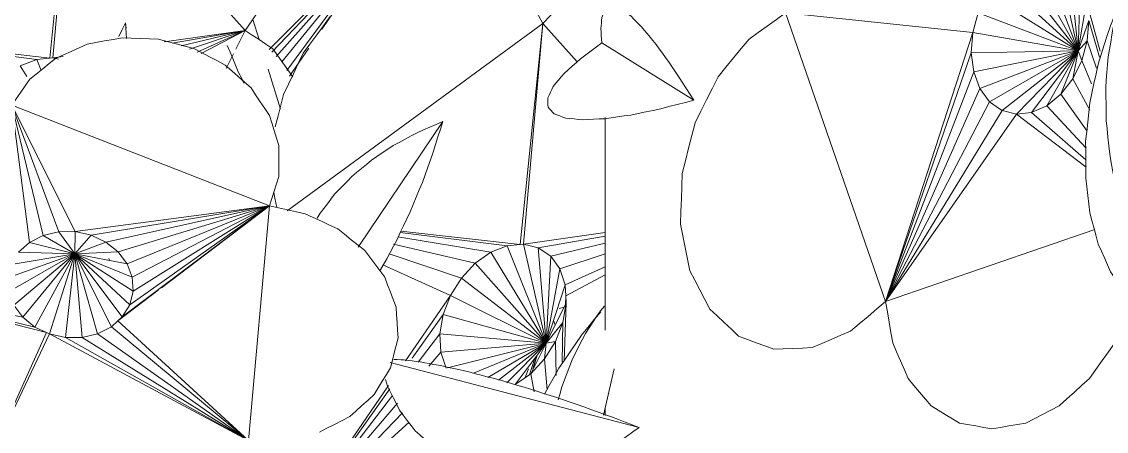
# Model space of a CAD drawing. Header units: metres. Extents: x -18.34 to -13.25, y -25.49 to -16.26.
# Drawn here: x -14.7678 to -14.6232, y -21.0536 to -20.999 of the extents above; entities that cross this region are included whole.
import ezdxf

# ---------------------------------------------------------------- set-up
doc = ezdxf.new("R2010")
doc.units = ezdxf.units.M
for name, color, linetype, lineweight in [('Importações nas famílias', 7, 'Continuous', 5), ('Quadro estrutural', 7, 'Continuous', 5), ('Vegetação', 7, 'Continuous', 5)]:
    doc.layers.add(name, color=color, linetype=linetype, lineweight=lineweight)

# ---------------------------------------------------------------- blocks, each defined once
blk = doc.blocks.new('Tram - Tram-V1-Pavimento 02 - Executivo')
at = {"layer": 'Quadro estrutural'}
for p, q in [((3.47888, -0.05), (3.45054, -0.05)), ((3.49023, -0.05), (3.48935, -0.05))]:
    blk.add_line(p, q, dxfattribs=at)
blk = doc.blocks.new('Planta_pergolado_12200 - plantas pergolado_skp_Component_17-V3790-Pavimento 02 - Executivo')
at = {"layer": 'Importações nas famílias', "color": 9}
for p, q in [((-0.08692, 0.03625), (-0.08166, 0.05694)), ((-0.08671, 0.03605), (-0.08166, 0.05694)), ((-0.08613, 0.03526), (-0.08166, 0.05694)), ((-0.08516, 0.03367), (-0.08166, 0.05694)), ((-0.08166, 0.05694), (-0.08509, 0.05452)), ((-0.08352, 0.0333), (-0.08166, 0.05694)), ((-0.08167, 0.03342), (-0.08166, 0.05694)), ((-0.08166, 0.05694), (-0.07028, 0.04503)), ((-0.08466, 0.03286), (-0.08352, 0.0333)), ((-0.08352, 0.0333), (-0.08167, 0.03342)), ((-0.07917, 0.02568), (-0.08352, 0.0333)), ((-0.07351, 0.03322), (-0.08167, 0.03342)), ((-0.07987, 0.03297), (-0.08167, 0.03342)), ((-0.07903, 0.02602), (-0.08167, 0.03342)), ((-0.07826, 0.03198), (-0.07987, 0.03297)), ((-0.07987, 0.03297), (-0.07392, 0.03294)), ((-0.0788, 0.02644), (-0.07987, 0.03297)), ((-0.0784, 0.02715), (-0.07826, 0.03198)), ((-0.07826, 0.03198), (-0.07469, 0.03214)), ((-0.07694, 0.03052), (-0.07826, 0.03198)), ((-0.07932, 0.02547), (-0.08376, 0.03076)), ((-0.07729, 0.02914), (-0.07694, 0.03052)), ((-0.0761, 0.03063), (-0.07694, 0.03052)), ((-0.07939, 0.02522), (-0.08294, 0.02815)), ((-0.07945, 0.025), (-0.08219, 0.0265)), ((-0.07951, 0.0248), (-0.08215, 0.02563)), ((-0.07957, 0.02459), (-0.08093, 0.02474)), ((-0.07964, 0.02437), (-0.08219, 0.02415)), ((-0.07971, 0.02412), (-0.08219, 0.02341)), ((-0.0798, 0.0238), (-0.08219, 0.0226)), ((-0.08219, 0.02166), (-0.07993, 0.02337)), ((-0.08013, 0.02268), (-0.08262, 0.01998)), ((-0.08344, 0.0167), (-0.08055, 0.02122)), ((-0.08158, 0.01682), (-0.08076, 0.01884)), ((-0.08158, 0.01682), (-0.08344, 0.0167)), ((-0.08027, 0.01163), (-0.08344, 0.0167)), ((-0.08087, 0.01709), (-0.08158, 0.01682)), ((-0.0808, 0.01531), (-0.08158, 0.01682)), ((-0.07665, 0.00455), (-0.08441, 0.01481)), ((-0.07665, 0.00458), (-0.08439, 0.01487)), ((-0.07862, 0.00778), (-0.08412, 0.01557)), ((-0.10401, 0.00536), (-0.10334, 0.00131)), ((-0.10334, 0.00131), (-0.10149, 0.00478)), ((-0.10334, 0.00131), (-0.1014, 0.00476)), ((-0.10122, 0.00474), (-0.10334, 0.00131)), ((-0.10095, 0.00469), (-0.10334, 0.00131)), ((-0.10058, 0.00464), (-0.10334, 0.00131)), ((-0.10033, 0.0046), (-0.10334, 0.00131)), ((-0.07582, -0.00117), (-0.10334, 0.00131))]:
    blk.add_line(p, q, dxfattribs=at)
at = {"layer": 'Importações nas famílias', "color": 9, "flags": 128}
for points in [[(-0.07465, 0.0645), (-0.07352, 0.06494), (-0.07239, 0.06538), (-0.07126, 0.06582), (-0.07013, 0.06626)], [(-0.07013, 0.06626), (-0.06896, 0.0663), (-0.06779, 0.06634), (-0.06661, 0.06638), (-0.06544, 0.06642)], [(-0.06544, 0.06642), (-0.06433, 0.06606), (-0.06321, 0.0657), (-0.06209, 0.06534), (-0.06098, 0.06497)], [(-0.07861, 0.06131), (-0.07762, 0.06211), (-0.07663, 0.06291), (-0.07564, 0.06371), (-0.07465, 0.0645)], [(-0.06098, 0.06497), (-0.06001, 0.06424), (-0.05905, 0.06351)], [(-0.08571, 0.06213), (-0.08491, 0.06142), (-0.0841, 0.06071)], [(-0.08166, 0.05694), (-0.0809, 0.05803), (-0.08014, 0.05913), (-0.07937, 0.06022), (-0.07861, 0.06131)], [(-0.0841, 0.06071), (-0.08349, 0.05976), (-0.08288, 0.05882), (-0.08227, 0.05788), (-0.08166, 0.05694)], [(-0.10334, 0.00131), (-0.10437, 0.00118), (-0.1054, 0.00105), (-0.10602, 0.00097)], [(-0.10332, -0.00321), (-0.10332, -0.00232), (-0.10333, -0.00111), (-0.10334, 0.0001), (-0.10334, 0.00131)]]:
    blk.add_lwpolyline(points, dxfattribs=at)
blk = doc.blocks.new('Planta_pergolado_12200 - plantas pergolado_skp_Component_16-V3791-Pavimento 02 - Executivo')
blk.add_blockref('Planta_pergolado_12200 - plantas pergolado_skp_Component_17-V3790-Pavimento 02 - Executivo', (0, 0))
blk = doc.blocks.new('Planta_pergolado_12200 - plantas pergolado_skp_Component_12-V513-Pavimento 02 - Executivo')
at = {"layer": 'Importações nas famílias', "color": 9}
for p, q in [((-0.13427, 0.04369), (-0.1256, 0.01049)), ((-0.12787, 0.00987), (-0.12875, 0.01013))]:
    blk.add_line(p, q, dxfattribs=at)
at = {"layer": 'Importações nas famílias', "color": 9, "flags": 128}
for points in [[(-0.13664, 0.04031), (-0.13605, 0.04116), (-0.13546, 0.042), (-0.13486, 0.04284), (-0.13427, 0.04369)], [(-0.13427, 0.04369), (-0.13392, 0.04276), (-0.13357, 0.04183), (-0.13321, 0.04091), (-0.13286, 0.03998)], [(-0.13848, 0.03675), (-0.13802, 0.03764), (-0.13756, 0.03853), (-0.1371, 0.03942), (-0.13664, 0.04031)], [(-0.13286, 0.03998), (-0.13253, 0.03906), (-0.1322, 0.03814), (-0.13186, 0.03722), (-0.13153, 0.0363)], [(-0.13975, 0.0331), (-0.13943, 0.03401), (-0.13912, 0.03493), (-0.1388, 0.03584), (-0.13848, 0.03675)], [(-0.13153, 0.0363), (-0.13122, 0.03539), (-0.13091, 0.03449), (-0.1306, 0.03358), (-0.13029, 0.03268)], [(-0.14042, 0.02943), (-0.14025, 0.03035), (-0.14008, 0.03126), (-0.13992, 0.03218), (-0.13975, 0.0331)], [(-0.13029, 0.03268), (-0.13001, 0.0318), (-0.12973, 0.03092), (-0.12945, 0.03004), (-0.12917, 0.02917)], [(-0.14047, 0.02583), (-0.14046, 0.02673), (-0.14044, 0.02763), (-0.14043, 0.02853), (-0.14042, 0.02943)], [(-0.12917, 0.02917), (-0.12891, 0.02832), (-0.12866, 0.02748), (-0.12841, 0.02664), (-0.12816, 0.0258)], [(-0.1399, 0.02239), (-0.14005, 0.02325), (-0.14019, 0.02411), (-0.14033, 0.02497), (-0.14047, 0.02583)], [(-0.12816, 0.0258), (-0.12794, 0.025), (-0.12772, 0.0242), (-0.1275, 0.0234), (-0.12728, 0.02261)], [(-0.13873, 0.01919), (-0.13903, 0.01999), (-0.13932, 0.02079), (-0.13961, 0.02159), (-0.1399, 0.02239)], [(-0.12728, 0.02261), (-0.1271, 0.02186), (-0.12692, 0.02112), (-0.12673, 0.02038), (-0.12655, 0.01964)], [(-0.13699, 0.0163), (-0.13742, 0.01702), (-0.13786, 0.01774), (-0.1383, 0.01846), (-0.13873, 0.01919)], [(-0.12655, 0.01964), (-0.1264, 0.01895), (-0.12626, 0.01827), (-0.12611, 0.01759), (-0.12596, 0.01691)], [(-0.1347, 0.01379), (-0.13527, 0.01441), (-0.13584, 0.01504), (-0.13642, 0.01567), (-0.13699, 0.0163)], [(-0.12596, 0.01691), (-0.12586, 0.0163), (-0.12575, 0.01569), (-0.12564, 0.01508), (-0.12554, 0.01447)], [(-0.12554, 0.01447), (-0.12547, 0.01394), (-0.1254, 0.0134), (-0.12534, 0.01287), (-0.12527, 0.01233)], [(-0.13194, 0.01172), (-0.13263, 0.01223), (-0.13332, 0.01275), (-0.13401, 0.01327), (-0.1347, 0.01379)], [(-0.12875, 0.01013), (-0.12955, 0.01053), (-0.13035, 0.01092), (-0.13114, 0.01132), (-0.13194, 0.01172)], [(-0.12527, 0.01233), (-0.12524, 0.01188), (-0.12522, 0.01143), (-0.12519, 0.01098)]]:
    blk.add_lwpolyline(points, dxfattribs=at)
blk = doc.blocks.new('Planta_pergolado_12200 - plantas pergolado_skp_Component_12-V3810-Pavimento 02 - Executivo')
at = {"layer": 'Importações nas famílias', "color": 9}
for p, q in [((-0.03811, 0.01865), (-0.03841, 0.01853)), ((-0.00671, 0.01643), (-0.0074, 0.01633))]:
    blk.add_line(p, q, dxfattribs=at)
at = {"layer": 'Importações nas famílias', "color": 9, "flags": 128}
for points in [[(-0.00879, 0.01629), (-0.0081, 0.01634), (-0.0074, 0.01638), (-0.00671, 0.01643)], [(-0.00671, 0.01643), (-0.00761, 0.01686), (-0.0085, 0.01729)]]:
    blk.add_lwpolyline(points, dxfattribs=at)
blk = doc.blocks.new('Planta_pergolado_12200 - plantas pergolado_skp_Component_12-V514-Pavimento 02 - Executivo')
at = {"layer": 'Importações nas famílias', "color": 9}
for p, q in [((-0.09352, 0.01748), (-0.11023, 0.00623)), ((-0.11339, 0.00908), (-0.11264, 0.00955)), ((-0.10572, 0.00113), (-0.10639, 0.00074))]:
    blk.add_line(p, q, dxfattribs=at)
at = {"layer": 'Importações nas famílias', "color": 9, "flags": 128}
for points in [[(-0.09759, 0.01622), (-0.09657, 0.01654), (-0.09555, 0.01685), (-0.09454, 0.01717), (-0.09352, 0.01748)], [(-0.09352, 0.01748), (-0.09389, 0.01663), (-0.09425, 0.01577), (-0.09462, 0.01492), (-0.09499, 0.01407)], [(-0.10162, 0.01477), (-0.10061, 0.01513), (-0.0996, 0.01549), (-0.0986, 0.01586), (-0.09759, 0.01622)], [(-0.10554, 0.01314), (-0.10456, 0.01355), (-0.10358, 0.01395), (-0.1026, 0.01436), (-0.10162, 0.01477)], [(-0.10924, 0.01139), (-0.10831, 0.01183), (-0.10739, 0.01227), (-0.10646, 0.0127), (-0.10554, 0.01314)], [(-0.09499, 0.01407), (-0.09542, 0.01327), (-0.09585, 0.01247), (-0.09628, 0.01168), (-0.09671, 0.01088)], [(-0.11264, 0.00955), (-0.11179, 0.01001), (-0.11094, 0.01047), (-0.11009, 0.01093), (-0.10924, 0.01139)], [(-0.09671, 0.01088), (-0.0972, 0.01015), (-0.09769, 0.00942), (-0.09818, 0.00869), (-0.09867, 0.00797)], [(-0.09867, 0.00797), (-0.09922, 0.00731), (-0.09976, 0.00666), (-0.1003, 0.006), (-0.10084, 0.00535)], [(-0.10084, 0.00535), (-0.10143, 0.00478), (-0.10202, 0.00421), (-0.10261, 0.00364), (-0.1032, 0.00306)], [(-0.1032, 0.00306), (-0.10383, 0.00258), (-0.10446, 0.0021), (-0.10509, 0.00162), (-0.10572, 0.00113)]]:
    blk.add_lwpolyline(points, dxfattribs=at)
blk = doc.blocks.new('Planta_pergolado_12200 - plantas pergolado_skp_Component_17-V3811-Pavimento 02 - Executivo')
at = {"layer": 'Importações nas famílias', "color": 9}
for p, q in [((-0.04797, 0.02694), (-0.04069, 0.05566)), ((-0.04724, 0.0285), (-0.04069, 0.05566)), ((-0.04594, 0.03013), (-0.04069, 0.05566)), ((-0.04816, 0.02655), (-0.0683, 0.03615)), ((-0.0683, 0.03615), (-0.04797, 0.02694)), ((-0.03749, 0.02318), (-0.04255, 0.03201)), ((-0.03749, 0.02318), (-0.04069, 0.03213)), ((-0.04594, 0.03013), (-0.04434, 0.03133)), ((-0.03749, 0.02318), (-0.04434, 0.03133)), ((-0.03749, 0.02318), (-0.0389, 0.03168)), ((-0.03749, 0.02318), (-0.03728, 0.03069)), ((-0.03596, 0.02923), (-0.03728, 0.03069)), ((-0.01769, 0.03159), (-0.03596, 0.02923)), ((-0.01769, 0.03159), (-0.03503, 0.0274)), ((-0.03453, 0.02532), (-0.01769, 0.03159)), ((-0.03452, 0.02314), (-0.01769, 0.03159)), ((-0.03109, -0.00279), (-0.01769, 0.03159)), ((-0.04724, 0.0285), (-0.04594, 0.03013)), ((-0.03749, 0.02318), (-0.04594, 0.03013)), ((-0.03749, 0.02318), (-0.03596, 0.02923)), ((-0.03503, 0.0274), (-0.03596, 0.02923)), ((-0.04797, 0.02694), (-0.04724, 0.0285)), ((-0.03749, 0.02318), (-0.04724, 0.0285)), ((-0.06236, 0.00003), (-0.04816, 0.02655)), ((-0.04863, 0.02441), (-0.04816, 0.02655)), ((-0.04816, 0.02655), (-0.04797, 0.02694)), ((-0.03749, 0.02318), (-0.04816, 0.02655)), ((-0.03749, 0.02318), (-0.03503, 0.0274)), ((-0.03463, 0.02574), (-0.03503, 0.0274)), ((-0.03453, 0.02532), (-0.03749, 0.02318)), ((-0.03463, 0.02574), (-0.03453, 0.02532)), ((-0.03453, 0.02532), (-0.03452, 0.02314)), ((-0.06236, 0.00003), (-0.04863, 0.02441)), ((-0.03749, 0.02318), (-0.04863, 0.02441)), ((-0.04862, 0.02222), (-0.04863, 0.02441)), ((-0.03749, 0.02318), (-0.04862, 0.02222)), ((-0.03749, 0.02318), (-0.04813, 0.02014)), ((-0.03749, 0.02318), (-0.04719, 0.01831)), ((-0.04587, 0.01685), (-0.03749, 0.02318)), ((-0.03749, 0.02318), (-0.04426, 0.01586)), ((-0.04246, 0.01541), (-0.03749, 0.02318)), ((-0.0406, 0.01553), (-0.03749, 0.02318)), ((-0.03749, 0.02318), (-0.03882, 0.01622)), ((-0.03749, 0.02318), (-0.03591, 0.01904)), ((-0.03721, 0.01741), (-0.03749, 0.02318)), ((-0.03749, 0.02318), (-0.03499, 0.02099)), ((-0.03749, 0.02318), (-0.03452, 0.02314)), ((-0.04862, 0.02222), (-0.06236, 0.00003)), ((-0.04813, 0.02014), (-0.04862, 0.02222)), ((-0.03452, 0.02314), (-0.03499, 0.02099)), ((-0.03452, 0.02314), (-0.03109, -0.00279)), ((-0.03499, 0.02099), (-0.03591, 0.01904)), ((-0.03109, -0.00279), (-0.03499, 0.02099)), ((-0.04813, 0.02014), (-0.06236, 0.00003)), ((-0.04719, 0.01831), (-0.04813, 0.02014)), ((-0.03591, 0.01904), (-0.03721, 0.01741)), ((-0.03109, -0.00279), (-0.03591, 0.01904)), ((-0.04719, 0.01831), (-0.06236, 0.00003)), ((-0.0464, 0.01744), (-0.06236, 0.00003)), ((-0.0464, 0.01744), (-0.04719, 0.01831)), ((-0.04587, 0.01685), (-0.0464, 0.01744)), ((-0.04233, 0.01207), (-0.0464, 0.01744)), ((-0.03721, 0.01741), (-0.03817, 0.0167)), ((-0.03109, -0.00279), (-0.03721, 0.01741)), ((-0.04426, 0.01586), (-0.04587, 0.01685)), ((-0.03109, -0.00279), (-0.04587, 0.01685)), ((-0.03882, 0.01622), (-0.0406, 0.01553)), ((-0.03817, 0.0167), (-0.03882, 0.01622)), ((-0.03109, -0.00279), (-0.03882, 0.01622)), ((-0.04246, 0.01541), (-0.04426, 0.01586)), ((-0.03109, -0.00279), (-0.04426, 0.01586)), ((-0.0406, 0.01553), (-0.04246, 0.01541)), ((-0.03109, -0.00279), (-0.04246, 0.01541)), ((-0.03109, -0.00279), (-0.0406, 0.01553)), ((-0.03109, -0.00279), (-0.042, 0.01163)), ((-0.03109, -0.00279), (-0.06236, 0.00003))]:
    blk.add_line(p, q, dxfattribs=at)
at = {"layer": 'Importações nas famílias', "color": 9, "flags": 128}
for points in [[(-0.01769, 0.03159), (-0.01682, 0.03098), (-0.01596, 0.03038), (-0.01509, 0.02978), (-0.01422, 0.02917)], [(-0.01422, 0.02917), (-0.01353, 0.02832), (-0.01284, 0.02746), (-0.01214, 0.02661), (-0.01145, 0.02575)], [(-0.01145, 0.02575), (-0.01098, 0.0247), (-0.01051, 0.02365), (-0.01003, 0.0226), (-0.00956, 0.02155)], [(-0.00956, 0.02155), (-0.00934, 0.02038), (-0.00912, 0.01921), (-0.0089, 0.01804), (-0.00868, 0.01687)], [(-0.00868, 0.01687), (-0.00873, 0.01566), (-0.00878, 0.01445), (-0.00882, 0.01323), (-0.00887, 0.01202)], [(-0.00887, 0.01202), (-0.00918, 0.01085), (-0.0095, 0.00967), (-0.00981, 0.0085), (-0.01012, 0.00733)], [(-0.01012, 0.00733), (-0.01067, 0.00628), (-0.01123, 0.00522), (-0.01178, 0.00417), (-0.01234, 0.00312)], [(-0.01234, 0.00312), (-0.0131, 0.00226), (-0.01386, 0.0014), (-0.01462, 0.00054), (-0.01538, -0.00032)], [(-0.01538, -0.00032), (-0.01629, -0.00093), (-0.01721, -0.00154), (-0.01812, -0.00215), (-0.01903, -0.00276)], [(-0.03109, -0.00279), (-0.03135, -0.00398), (-0.03161, -0.00517), (-0.03187, -0.00636), (-0.03213, -0.00754)], [(-0.02716, -0.00404), (-0.02814, -0.00373), (-0.02912, -0.00342), (-0.0301, -0.0031), (-0.03109, -0.00279)], [(-0.01903, -0.00276), (-0.02004, -0.00307), (-0.02104, -0.00339), (-0.02205, -0.00371), (-0.02305, -0.00402)], [(-0.02305, -0.00402), (-0.02408, -0.00403), (-0.02511, -0.00403), (-0.02614, -0.00403), (-0.02716, -0.00404)], [(-0.03213, -0.00754), (-0.03263, -0.00862), (-0.03314, -0.00971), (-0.03365, -0.01079), (-0.03416, -0.01187)], [(-0.05917, -0.01349), (-0.05969, -0.01248), (-0.06021, -0.01146), (-0.06073, -0.01044), (-0.06125, -0.00943)], [(-0.03416, -0.01187), (-0.03488, -0.01277), (-0.03561, -0.01368), (-0.03633, -0.01458), (-0.03705, -0.01549)], [(-0.05624, -0.01673), (-0.05697, -0.01592), (-0.05771, -0.01511), (-0.05844, -0.0143), (-0.05917, -0.01349)], [(-0.03705, -0.01549), (-0.03794, -0.01615), (-0.03883, -0.01681), (-0.03972, -0.01748), (-0.0406, -0.01814)], [(-0.05267, -0.01892), (-0.05356, -0.01837), (-0.05445, -0.01782), (-0.05535, -0.01728), (-0.05624, -0.01673)], [(-0.0406, -0.01814), (-0.0416, -0.01852), (-0.04259, -0.01889), (-0.04358, -0.01927), (-0.04457, -0.01965)], [(-0.04869, -0.01992), (-0.04968, -0.01967), (-0.05068, -0.01942), (-0.05167, -0.01917), (-0.05267, -0.01892)], [(-0.04457, -0.01965), (-0.0456, -0.01972), (-0.04663, -0.01978), (-0.04766, -0.01985), (-0.04869, -0.01992)]]:
    blk.add_lwpolyline(points, dxfattribs=at)
blk = doc.blocks.new('Planta_pergolado_12200 - plantas pergolado_skp_Component_16-V3812-Pavimento 02 - Executivo')
for name in ['Planta_pergolado_12200 - plantas pergolado_skp_Component_17-V3811-Pavimento 02 - Executivo', 'Planta_pergolado_12200 - plantas pergolado_skp_Component_12-V3810-Pavimento 02 - Executivo']:
    blk.add_blockref(name, (0, 0))
at = {"extrusion": (0, 0, -1), "zscale": -1, "rotation": 180}
for name in ['Planta_pergolado_12200 - plantas pergolado_skp_Component_12-V514-Pavimento 02 - Executivo', 'Planta_pergolado_12200 - plantas pergolado_skp_Component_12-V513-Pavimento 02 - Executivo']:
    blk.add_blockref(name, (-0.07365, -0.00839), dxfattribs=at)
blk = doc.blocks.new('Planta_pergolado_12200 - plantas pergolado_skp_-V3839-Pavimento 02 - Executivo')
for name in ['Planta_pergolado_12200 - plantas pergolado_skp_Component_16-V3791-Pavimento 02 - Executivo', 'Planta_pergolado_12200 - plantas pergolado_skp_Component_16-V3812-Pavimento 02 - Executivo']:
    blk.add_blockref(name, (0, 0))
blk = doc.blocks.new('Planta_pergolado_12200 - plantas pergolado_skp_Component_12-V818-Pavimento 02 - Executivo')
at = {"layer": 'Importações nas famílias', "color": 9}
for p, q in [((-0.01821, 0.00425), (-0.01287, 0.0026)), ((-0.00894, 0.00139), (-0.00624, 0.00055))]:
    blk.add_line(p, q, dxfattribs=at)
at = {"layer": 'Importações nas famílias', "color": 9, "flags": 128}
for points in [[(-0.01472, -0.00065), (-0.01413, -0.00093), (-0.01321, -0.00138)], [(-0.01321, -0.00138), (-0.01234, -0.00175), (-0.01146, -0.00212), (-0.01059, -0.00248), (-0.00971, -0.00285)]]:
    blk.add_lwpolyline(points, dxfattribs=at)
blk = doc.blocks.new('Planta_pergolado_12200 - plantas pergolado_skp_Component_17-V819-Pavimento 02 - Executivo')
at = {"layer": 'Importações nas famílias', "color": 9}
for p, q in [((0.00139, 0.03455), (0.00225, 0.03429)), ((-0.01306, 0.00508), (0.00128, 0.01561)), ((-0.01191, 0.00444), (0.00144, 0.0153)), ((-0.01117, 0.00368), (0.00162, 0.01505)), ((0.00176, 0.01486), (-0.01062, 0.0031)), ((0.00184, 0.01474), (-0.01027, 0.00275)), ((-0.00753, 0.00977), (0.0012, 0.0158)), ((0.0051, 0.00578), (0.00565, 0.01011)), ((-0.01379, 0.00545), (-0.01009, 0.00801))]:
    blk.add_line(p, q, dxfattribs=at)
at = {"layer": 'Importações nas famílias', "color": 9, "flags": 128}
for points in [[(-0.00059, 0.03445), (0.00031, 0.03449), (0.00139, 0.03455)], [(0.01178, 0.02138), (0.01289, 0.02149), (0.01399, 0.02161), (0.0151, 0.02172), (0.01621, 0.02184)], [(0.01621, 0.02184), (0.01712, 0.02164), (0.01804, 0.02145), (0.01895, 0.02126), (0.01987, 0.02107)], [(0.01987, 0.02107), (0.02053, 0.02058), (0.02118, 0.02009), (0.02184, 0.01961), (0.0225, 0.01912)], [(0.0225, 0.01912), (0.02286, 0.01837), (0.02322, 0.01762), (0.02357, 0.01687), (0.02393, 0.01613)], [(0.02393, 0.01613), (0.02396, 0.01517), (0.024, 0.01421), (0.02403, 0.01325), (0.02406, 0.01229)], [(0.02406, 0.01229), (0.02377, 0.01119), (0.02347, 0.01008), (0.02318, 0.00898), (0.02288, 0.00788)], [(0.02288, 0.00788), (0.02228, 0.0067), (0.02168, 0.00553), (0.02108, 0.00436)]]:
    blk.add_lwpolyline(points, dxfattribs=at)
blk = doc.blocks.new('Planta_pergolado_12200 - plantas pergolado_skp_Component_16-V3987-Pavimento 02 - Executivo')
at = {"extrusion": (0, 0, -1), "rotation": 180}
for name, zscale in [('Planta_pergolado_12200 - plantas pergolado_skp_Component_12-V818-Pavimento 02 - Executivo', -0.9999999999999998), ('Planta_pergolado_12200 - plantas pergolado_skp_Component_17-V819-Pavimento 02 - Executivo', -1)]:
    blk.add_blockref(name, (0, 0), dxfattribs=dict(at, zscale=zscale))
blk = doc.blocks.new('Planta_pergolado_12200 - plantas pergolado_skp_-V4002-Pavimento 02 - Executivo')
blk.add_blockref('Planta_pergolado_12200 - plantas pergolado_skp_Component_16-V3987-Pavimento 02 - Executivo', (0, 0))
blk = doc.blocks.new('Planta_pergolado_12200 - plantas pergolado_skp_-V4003-Pavimento 02 - Executivo')
blk.add_blockref('Planta_pergolado_12200 - plantas pergolado_skp_-V4002-Pavimento 02 - Executivo', (0, 0))
blk = doc.blocks.new('Planta_pergolado_12200 - plantas pergolado_skp_Component_12-V922-Pavimento 02 - Executivo')
at = {"layer": 'Importações nas famílias', "color": 9}
blk.add_line((0.1072, 0.20657), (0.15678, 0.2036), dxfattribs=at)
at = {"layer": 'Importações nas famílias', "color": 9, "flags": 128}
for points in [[(0.10888, 0.20364), (0.10846, 0.20438), (0.10804, 0.20511), (0.10762, 0.20584), (0.1072, 0.20657)], [(0.1072, 0.20657), (0.10831, 0.20602), (0.10943, 0.20546), (0.11054, 0.20491), (0.11166, 0.20436)], [(0.11166, 0.20436), (0.1128, 0.20388), (0.11394, 0.20341), (0.11508, 0.20293), (0.11622, 0.20245)], [(0.1113, 0.20109), (0.1107, 0.20173), (0.11009, 0.20237), (0.10949, 0.20301), (0.10888, 0.20364)], [(0.11622, 0.20245), (0.11738, 0.20206), (0.11854, 0.20167), (0.11969, 0.20128), (0.12085, 0.20089)], [(0.15385, 0.20182), (0.15458, 0.20227), (0.15532, 0.20271), (0.15605, 0.20315), (0.15678, 0.2036)], [(0.11439, 0.19897), (0.11361, 0.1995), (0.11284, 0.20003), (0.11207, 0.20056), (0.1113, 0.20109)], [(0.15212, 0.20105), (0.15089, 0.20052), (0.14965, 0.19999), (0.14841, 0.19946), (0.14717, 0.19894)], [(0.15056, 0.20039), (0.15138, 0.20075), (0.1522, 0.20111), (0.15303, 0.20147), (0.15385, 0.20182)], [(0.12085, 0.20089), (0.12201, 0.20059), (0.12316, 0.20029), (0.12432, 0.19999), (0.12548, 0.19969)], [(0.12548, 0.19969), (0.12663, 0.19948), (0.12777, 0.19927), (0.12892, 0.19906), (0.13006, 0.19885)], [(0.14694, 0.19933), (0.14784, 0.19959), (0.14875, 0.19986), (0.14965, 0.20013), (0.15056, 0.20039)], [(0.11807, 0.19733), (0.11715, 0.19774), (0.11623, 0.19815), (0.11531, 0.19856), (0.11439, 0.19897)], [(0.13006, 0.19885), (0.13118, 0.19874), (0.13231, 0.19862), (0.13343, 0.19851), (0.13455, 0.1984)], [(0.13455, 0.1984), (0.13563, 0.19838), (0.13672, 0.19836), (0.1378, 0.19834), (0.13889, 0.19832)], [(0.13889, 0.19832), (0.13993, 0.1984), (0.14096, 0.19848), (0.142, 0.19856), (0.14303, 0.19863)], [(0.14717, 0.19894), (0.14589, 0.19853), (0.14461, 0.19812), (0.14333, 0.19771), (0.14205, 0.19731)], [(0.14303, 0.19863), (0.14401, 0.19881), (0.14499, 0.19898), (0.14596, 0.19915), (0.14694, 0.19933)], [(0.12226, 0.19622), (0.12121, 0.19649), (0.12017, 0.19677), (0.11912, 0.19705), (0.11807, 0.19733)], [(0.14205, 0.19731), (0.14076, 0.19703), (0.13947, 0.19675), (0.13818, 0.19648), (0.13688, 0.1962)], [(0.12687, 0.19565), (0.12572, 0.19579), (0.12457, 0.19593), (0.12341, 0.19607), (0.12226, 0.19622)], [(0.13178, 0.19564), (0.13055, 0.19565), (0.12933, 0.19565), (0.1281, 0.19565), (0.12687, 0.19565)], [(0.13688, 0.1962), (0.13561, 0.19606), (0.13433, 0.19592), (0.13306, 0.19578), (0.13178, 0.19564)]]:
    blk.add_lwpolyline(points, dxfattribs=at)
blk = doc.blocks.new('Planta_pergolado_12200 - plantas pergolado_skp_Component_17-V4047-Pavimento 02 - Executivo')
at = {"layer": 'Importações nas famílias', "color": 9}
for p, q in [((-0.00539, -0.07157), (-0.04383, -0.08492)), ((-0.00801, -0.09655), (-0.00539, -0.07157)), ((-0.01324, -0.09667), (-0.04383, -0.08492)), ((-0.04383, -0.08492), (-0.01547, -0.0975)), ((-0.04383, -0.08492), (-0.01722, -0.09879)), ((-0.0107, -0.09634), (-0.04383, -0.08492)), ((-0.04383, -0.08492), (-0.00801, -0.09655)), ((-0.03425, -0.11284), (-0.04383, -0.08492)), ((-0.01887, -0.10236), (-0.04383, -0.08492)), ((-0.01838, -0.10045), (-0.04383, -0.08492)), ((-0.01547, -0.0975), (-0.01324, -0.09667)), ((-0.01324, -0.09667), (-0.0107, -0.09634)), ((-0.01043, -0.11059), (-0.01324, -0.09667)), ((-0.0107, -0.09634), (-0.00801, -0.09655)), ((-0.01043, -0.11059), (-0.0107, -0.09634)), ((-0.01043, -0.11059), (-0.00801, -0.09655)), ((-0.00535, -0.09728), (-0.00801, -0.09655)), ((-0.01722, -0.09879), (-0.01547, -0.0975)), ((-0.01043, -0.11059), (-0.01547, -0.0975)), ((-0.01043, -0.11059), (-0.00535, -0.09728)), ((-0.01815, -0.10012), (-0.01722, -0.09879)), ((-0.01043, -0.11059), (-0.01722, -0.09879)), ((-0.01043, -0.11059), (-0.00292, -0.09848)), ((-0.01838, -0.10045), (-0.01887, -0.10236)), ((-0.01815, -0.10012), (-0.01838, -0.10045)), ((-0.01838, -0.10045), (-0.01043, -0.11059)), ((-0.01043, -0.11059), (-0.00086, -0.10007)), ((-0.01887, -0.10236), (-0.02594, -0.11166)), ((-0.01043, -0.11059), (-0.01887, -0.10236)), ((-0.01887, -0.10236), (-0.01866, -0.10439)), ((-0.01043, -0.11059), (0.00067, -0.10194)), ((-0.01043, -0.11059), (0.00157, -0.10396)), ((-0.02497, -0.1116), (-0.01866, -0.10439)), ((-0.01043, -0.11059), (-0.01866, -0.10439)), ((-0.01866, -0.10439), (-0.01775, -0.10641)), ((-0.02342, -0.11166), (-0.01775, -0.10641)), ((-0.01043, -0.11059), (-0.01775, -0.10641)), ((-0.01775, -0.10641), (-0.01622, -0.10828)), ((-0.01043, -0.11059), (0.00178, -0.10599)), ((-0.02114, -0.11181), (-0.01622, -0.10828)), ((-0.01622, -0.10828), (-0.01043, -0.11059)), ((-0.01622, -0.10828), (-0.01499, -0.10923)), ((-0.01043, -0.11059), (0.00129, -0.1079)), ((-0.01833, -0.11214), (-0.01417, -0.10987)), ((-0.01499, -0.10923), (-0.01417, -0.10987)), ((-0.01043, -0.11059), (-0.01417, -0.10987)), ((-0.01417, -0.10987), (-0.01173, -0.11107)), ((-0.01043, -0.11059), (0.00013, -0.10956)), ((-0.01483, -0.11237), (-0.01173, -0.11107)), ((-0.01173, -0.11107), (-0.01043, -0.11059)), ((-0.01173, -0.11107), (-0.00908, -0.1118)), ((-0.01043, -0.11059), (-0.00639, -0.11201)), ((-0.00385, -0.11169), (-0.01043, -0.11059)), ((-0.01043, -0.11059), (-0.00162, -0.11085)), ((-0.00908, -0.1118), (-0.01043, -0.11059)), ((-0.01276, -0.11305), (-0.00908, -0.1118)), ((-0.01127, -0.11345), (-0.00639, -0.11201)), ((-0.01048, -0.11355), (-0.00385, -0.11169)), ((-0.00908, -0.1118), (-0.00639, -0.11201))]:
    blk.add_line(p, q, dxfattribs=at)
at = {"layer": 'Importações nas famílias', "color": 9, "flags": 128}
for points in [[(-0.03353, -0.05757), (-0.03508, -0.05788), (-0.03663, -0.0582), (-0.03818, -0.05852), (-0.03973, -0.05883)], [(-0.02677, -0.0578), (-0.02846, -0.05774), (-0.03015, -0.05769), (-0.03184, -0.05763), (-0.03353, -0.05757)], [(-0.02003, -0.05952), (-0.02171, -0.05909), (-0.0234, -0.05866), (-0.02508, -0.05823), (-0.02677, -0.0578)], [(-0.03973, -0.05883), (-0.04101, -0.0595), (-0.04229, -0.06017), (-0.04357, -0.06083), (-0.04485, -0.0615)], [(-0.01388, -0.06258), (-0.01542, -0.06182), (-0.01696, -0.06105), (-0.01849, -0.06029), (-0.02003, -0.05952)], [(-0.04485, -0.0615), (-0.04575, -0.06246), (-0.04664, -0.06341), (-0.04754, -0.06437), (-0.04844, -0.06533)], [(-0.00886, -0.06671), (-0.01012, -0.06568), (-0.01137, -0.06465), (-0.01263, -0.06361), (-0.01388, -0.06258)], [(-0.04844, -0.06533), (-0.04888, -0.0665), (-0.04932, -0.06767), (-0.04976, -0.06883), (-0.0502, -0.07)], [(-0.00539, -0.07157), (-0.00626, -0.07036), (-0.00713, -0.06914), (-0.00799, -0.06793), (-0.00886, -0.06671)], [(-0.0502, -0.07), (-0.05015, -0.07128), (-0.05009, -0.07256), (-0.05003, -0.07384), (-0.04998, -0.07512)], [(-0.04998, -0.07512), (-0.04943, -0.0764), (-0.04889, -0.07768), (-0.04834, -0.07896), (-0.04779, -0.08023)], [(-0.04779, -0.08023), (-0.0468, -0.08141), (-0.04581, -0.08258), (-0.04482, -0.08375), (-0.04383, -0.08492)], [(-0.04383, -0.08492), (-0.04521, -0.08516), (-0.0466, -0.0854), (-0.04798, -0.08563), (-0.04936, -0.08587)], [(-0.04936, -0.08587), (-0.05055, -0.08639), (-0.05173, -0.0869), (-0.05292, -0.08742), (-0.05411, -0.08794)], [(-0.05411, -0.08794), (-0.05502, -0.0887), (-0.05593, -0.08946), (-0.05684, -0.09022), (-0.05775, -0.09098)], [(-0.05775, -0.09098), (-0.05832, -0.09193), (-0.05889, -0.09288), (-0.05946, -0.09383), (-0.06004, -0.09479)], [(-0.06004, -0.09479), (-0.06023, -0.09586), (-0.06042, -0.09694), (-0.06062, -0.09802), (-0.06081, -0.0991)], [(-0.06081, -0.0991), (-0.06062, -0.10023), (-0.06042, -0.10137), (-0.06023, -0.1025), (-0.06003, -0.10363)], [(-0.06003, -0.10363), (-0.05946, -0.10474), (-0.05888, -0.10585), (-0.05831, -0.10696), (-0.05774, -0.10807)], [(-0.05774, -0.10807), (-0.05682, -0.10908), (-0.05591, -0.11009), (-0.055, -0.1111), (-0.05409, -0.11211)], [(-0.05409, -0.11211), (-0.0529, -0.11295), (-0.05171, -0.11379), (-0.05053, -0.11463), (-0.04934, -0.11547)]]:
    blk.add_lwpolyline(points, dxfattribs=at)
blk = doc.blocks.new('Planta_pergolado_12200 - plantas pergolado_skp_Component_16-V4048-Pavimento 02 - Executivo')
blk.add_blockref('Planta_pergolado_12200 - plantas pergolado_skp_Component_17-V4047-Pavimento 02 - Executivo', (0, 0))
at = {"extrusion": (0, 0, -1), "zscale": -1, "rotation": 180}
blk.add_blockref('Planta_pergolado_12200 - plantas pergolado_skp_Component_12-V922-Pavimento 02 - Executivo', (0.15426, 0.08405), dxfattribs=at)
blk = doc.blocks.new('Planta_pergolado_12200 - plantas pergolado_skp_-V4059-Pavimento 02 - Executivo')
blk.add_blockref('Planta_pergolado_12200 - plantas pergolado_skp_Component_16-V4048-Pavimento 02 - Executivo', (0, 0))
blk = doc.blocks.new('Planta_pergolado_12200 - plantas pergolado_skp_-V4060-Pavimento 02 - Executivo')
blk.add_blockref('Planta_pergolado_12200 - plantas pergolado_skp_-V4059-Pavimento 02 - Executivo', (0, 0))
blk = doc.blocks.new('Planta_pergolado_12200 - plantas pergolado_skp_-V4061-Pavimento 02 - Executivo')
for name in ['Planta_pergolado_12200 - plantas pergolado_skp_-V3839-Pavimento 02 - Executivo', 'Planta_pergolado_12200 - plantas pergolado_skp_-V4003-Pavimento 02 - Executivo', 'Planta_pergolado_12200 - plantas pergolado_skp_-V4060-Pavimento 02 - Executivo']:
    blk.add_blockref(name, (0, 0))
blk = doc.blocks.new('Planta_pergolado_12200 - plantas pergolado_skp_Component_17-V4131-Pavimento 02 - Executivo')
at = {"layer": 'Importações nas famílias', "color": 9}
for p, q in [((-0.0528, -0.03729), (-0.05397, -0.03685)), ((-0.05141, -0.03814), (-0.05356, -0.03745)), ((-0.05102, -0.03843), (-0.0528, -0.0379)), ((-0.05098, -0.03846), (-0.0528, -0.03793)), ((-0.04635, -0.04064), (-0.04695, -0.04087)), ((-0.04478, -0.0414), (-0.04458, -0.04205))]:
    blk.add_line(p, q, dxfattribs=at)
blk = doc.blocks.new('Planta_pergolado_12200 - plantas pergolado_skp_Component_16-V4132-Pavimento 02 - Executivo')
blk.add_blockref('Planta_pergolado_12200 - plantas pergolado_skp_Component_17-V4131-Pavimento 02 - Executivo', (0, 0))
blk = doc.blocks.new('Planta_pergolado_12200 - plantas pergolado_skp_-V4143-Pavimento 02 - Executivo')
blk.add_blockref('Planta_pergolado_12200 - plantas pergolado_skp_Component_16-V4132-Pavimento 02 - Executivo', (0, 0))
blk = doc.blocks.new('Planta_pergolado_12200 - plantas pergolado_skp_-V4144-Pavimento 02 - Executivo')
blk.add_blockref('Planta_pergolado_12200 - plantas pergolado_skp_-V4143-Pavimento 02 - Executivo', (0, 0))
blk = doc.blocks.new('Planta_pergolado_12200 - plantas pergolado_skp_Component_12-V4228-Pavimento 02 - Executivo')
at = {"layer": 'Importações nas famílias', "color": 9}
for p, q in [((-0.06812, -0.03935), (-0.06699, -0.03947)), ((-0.08743, -0.04079), (-0.06411, -0.04615)), ((-0.05896, -0.04733), (-0.0528, -0.04874)), ((-0.04509, -0.04689), (-0.04445, -0.04745))]:
    blk.add_line(p, q, dxfattribs=at)
at = {"layer": 'Importações nas famílias', "color": 9, "flags": 128}
for points in [[(-0.07897, -0.03531), (-0.07981, -0.03562), (-0.08065, -0.03593), (-0.0815, -0.03623), (-0.08234, -0.03654)], [(-0.07515, -0.03473), (-0.07611, -0.03487), (-0.07706, -0.03502), (-0.07802, -0.03517), (-0.07897, -0.03531)], [(-0.07098, -0.03479), (-0.07202, -0.03478), (-0.07306, -0.03476), (-0.07411, -0.03474), (-0.07515, -0.03473)], [(-0.06675, -0.03548), (-0.06765, -0.03533), (-0.06876, -0.03515), (-0.06987, -0.03497), (-0.07098, -0.03479)], [(-0.08234, -0.03654), (-0.08305, -0.037), (-0.08376, -0.03746), (-0.08447, -0.03792), (-0.08518, -0.03838)], [(-0.08518, -0.03838), (-0.08574, -0.03898), (-0.08631, -0.03959), (-0.08687, -0.04019), (-0.08743, -0.04079)], [(-0.08743, -0.04079), (-0.08621, -0.04058), (-0.08498, -0.04036), (-0.08376, -0.04015), (-0.08254, -0.03994)], [(-0.08254, -0.03994), (-0.08132, -0.0398), (-0.08009, -0.03967), (-0.07887, -0.03954), (-0.07765, -0.03941)], [(-0.07765, -0.03941), (-0.07645, -0.03936), (-0.07524, -0.03931), (-0.07403, -0.03926), (-0.07283, -0.03921)], [(-0.07283, -0.03921), (-0.07165, -0.03925), (-0.07048, -0.03928), (-0.0693, -0.03932), (-0.06812, -0.03935)], [(-0.05273, -0.04134), (-0.05387, -0.04071), (-0.05502, -0.04008), (-0.05616, -0.03945)], [(-0.05695, -0.04127), (-0.05623, -0.04147), (-0.05521, -0.04175)], [(-0.05521, -0.04175), (-0.05428, -0.04211), (-0.05334, -0.04247), (-0.05241, -0.04282), (-0.05147, -0.04318)], [(-0.04832, -0.04436), (-0.04942, -0.0436), (-0.05052, -0.04285), (-0.05163, -0.0421), (-0.05273, -0.04134)], [(-0.05147, -0.04318), (-0.05063, -0.04361), (-0.04978, -0.04404), (-0.04893, -0.04447), (-0.04809, -0.0449)], [(-0.04521, -0.04694), (-0.04625, -0.04608), (-0.04728, -0.04522), (-0.04832, -0.04436)], [(-0.04809, -0.0449), (-0.04734, -0.0454), (-0.04659, -0.04589), (-0.04584, -0.04639), (-0.04509, -0.04689)]]:
    blk.add_lwpolyline(points, dxfattribs=at)
blk = doc.blocks.new('Planta_pergolado_12200 - plantas pergolado_skp_Component_12-V2392-Pavimento 02 - Executivo')
at = {"layer": 'Importações nas famílias', "color": 9}
blk.add_line((-0.01701, 0.05935), (-0.00935, 0.04707), dxfattribs=at)
at = {"layer": 'Importações nas famílias', "color": 9, "flags": 128}
for points in [[(-0.01816, 0.05494), (-0.01787, 0.05604), (-0.01759, 0.05714), (-0.0173, 0.05825), (-0.01701, 0.05935)], [(-0.01701, 0.05935), (-0.01625, 0.05887), (-0.01549, 0.05838), (-0.01473, 0.0579), (-0.01397, 0.05741)], [(-0.01397, 0.05741), (-0.01331, 0.05696), (-0.01264, 0.0565), (-0.01197, 0.05605), (-0.01131, 0.05559)], [(-0.01131, 0.05559), (-0.01074, 0.05517), (-0.01018, 0.05474), (-0.00961, 0.05432), (-0.00905, 0.0539)], [(-0.01899, 0.05094), (-0.01878, 0.05194), (-0.01857, 0.05294), (-0.01837, 0.05394), (-0.01816, 0.05494)], [(-0.00905, 0.0539), (-0.00859, 0.05351), (-0.00813, 0.05313), (-0.00767, 0.05274), (-0.00722, 0.05236)], [(-0.00722, 0.05236), (-0.00687, 0.05201), (-0.00652, 0.05167), (-0.00618, 0.05132), (-0.00583, 0.05098)], [(-0.01948, 0.04744), (-0.01935, 0.04831), (-0.01923, 0.04919), (-0.01911, 0.05006), (-0.01899, 0.05094)], [(-0.00583, 0.05098), (-0.0056, 0.05068), (-0.00537, 0.05039), (-0.00514, 0.05009), (-0.00491, 0.04979)], [(-0.00491, 0.04979), (-0.0048, 0.04954), (-0.00469, 0.04929), (-0.00458, 0.04904), (-0.00447, 0.0488)], [(-0.0045, 0.04801), (-0.00463, 0.04786), (-0.00476, 0.04772), (-0.00489, 0.04758), (-0.00502, 0.04744)], [(-0.00447, 0.0488), (-0.00448, 0.0486), (-0.00449, 0.0484), (-0.0045, 0.0482), (-0.0045, 0.04801)], [(-0.01961, 0.04452), (-0.01958, 0.04525), (-0.01954, 0.04598), (-0.01951, 0.04671), (-0.01948, 0.04744)], [(-0.00935, 0.04707), (-0.00989, 0.04636), (-0.01042, 0.04565), (-0.01095, 0.04494), (-0.01148, 0.04423)], [(-0.00746, 0.04696), (-0.00793, 0.04699), (-0.00841, 0.04702), (-0.00888, 0.04704), (-0.00935, 0.04707)], [(-0.00601, 0.04709), (-0.00637, 0.04706), (-0.00673, 0.04703), (-0.00709, 0.047), (-0.00746, 0.04696)], [(-0.00502, 0.04744), (-0.00527, 0.04735), (-0.00551, 0.04726), (-0.00576, 0.04717), (-0.00601, 0.04709)], [(-0.0194, 0.04227), (-0.01945, 0.04283), (-0.0195, 0.0434), (-0.01956, 0.04396), (-0.01961, 0.04452)], [(-0.01148, 0.04423), (-0.01197, 0.04369), (-0.01247, 0.04314), (-0.01296, 0.0426), (-0.01345, 0.04205)], [(-0.01883, 0.04072), (-0.01897, 0.0411), (-0.01911, 0.04149), (-0.01925, 0.04188), (-0.0194, 0.04227)], [(-0.01345, 0.04205), (-0.01389, 0.04168), (-0.01433, 0.04132), (-0.01476, 0.04095), (-0.0152, 0.04059)], [(-0.01793, 0.03991), (-0.01815, 0.04011), (-0.01838, 0.04031), (-0.0186, 0.04052), (-0.01883, 0.04072)], [(-0.0152, 0.04059), (-0.01558, 0.04041), (-0.01596, 0.04023), (-0.01633, 0.04005), (-0.01671, 0.03987)], [(-0.01671, 0.03987), (-0.01701, 0.03988), (-0.01732, 0.03989), (-0.01762, 0.0399), (-0.01793, 0.03991)]]:
    blk.add_lwpolyline(points, dxfattribs=at)
blk = doc.blocks.new('Planta_pergolado_12200 - plantas pergolado_skp_Component_17-V4229-Pavimento 02 - Executivo')
at = {"layer": 'Importações nas famílias', "color": 9}
for p, q in [((-0.05635, -0.01918), (-0.07433, -0.00537)), ((-0.07433, -0.00537), (-0.05738, -0.01983)), ((-0.07433, -0.00537), (-0.05868, -0.02053)), ((-0.05548, -0.01884), (-0.07433, -0.00537)), ((-0.07433, -0.00537), (-0.05502, -0.01865)), ((-0.05993, -0.02138), (-0.07433, -0.00537)), ((-0.03176, -0.00515), (-0.00677, -0.03921)), ((-0.04304, -0.0269), (-0.03893, -0.01791)), ((-0.04071, -0.02836), (-0.03749, -0.01874)), ((-0.03874, -0.03019), (-0.03618, -0.01932)), ((-0.03728, -0.03228), (-0.03522, -0.01991)), ((-0.03641, -0.03448), (-0.03462, -0.02021)), ((-0.05176, -0.0209), (-0.04304, -0.0269)), ((-0.03625, -0.03621), (-0.03444, -0.0203)), ((-0.04815, -0.02548), (-0.05191, -0.0226)), ((-0.04558, -0.02592), (-0.05137, -0.02178)), ((-0.05243, -0.02404), (-0.05059, -0.02562)), ((-0.05272, -0.02632), (-0.05059, -0.02562)), ((-0.05059, -0.02562), (-0.04815, -0.02548)), ((-0.0494, -0.03965), (-0.05059, -0.02562)), ((-0.0494, -0.03965), (-0.04815, -0.02548)), ((-0.0494, -0.03965), (-0.04558, -0.02592)), ((-0.04815, -0.02548), (-0.04558, -0.02592)), ((-0.04558, -0.02592), (-0.04304, -0.0269)), ((-0.0494, -0.03965), (-0.05267, -0.0265)), ((-0.0494, -0.03965), (-0.04304, -0.0269)), ((-0.04071, -0.02836), (-0.04304, -0.0269)), ((-0.0494, -0.03965), (-0.04071, -0.02836)), ((-0.03874, -0.03019), (-0.04071, -0.02836)), ((-0.05339, -0.02998), (-0.0494, -0.03965)), ((-0.0494, -0.03965), (-0.03874, -0.03019)), ((-0.03728, -0.03228), (-0.03874, -0.03019)), ((-0.0494, -0.03965), (-0.05394, -0.03187)), ((-0.0494, -0.03965), (-0.03728, -0.03228)), ((-0.03641, -0.03448), (-0.03728, -0.03228)), ((-0.0494, -0.03965), (-0.05467, -0.03441)), ((-0.0494, -0.03965), (-0.05431, -0.03331)), ((-0.0494, -0.03965), (-0.03641, -0.03448)), ((-0.03625, -0.03621), (-0.03641, -0.03448)), ((-0.05491, -0.03552), (-0.0494, -0.03965)), ((-0.05491, -0.03552), (-0.05403, -0.03677)), ((-0.05403, -0.03677), (-0.05345, -0.03761)), ((-0.0494, -0.03965), (-0.03621, -0.03664)), ((-0.03668, -0.03862), (-0.03621, -0.03664)), ((-0.03621, -0.03664), (-0.03625, -0.03621)), ((-0.00677, -0.03921), (-0.03625, -0.03621)), ((-0.03466, -0.04752), (-0.03621, -0.03664)), ((-0.03621, -0.03664), (-0.00677, -0.03921)), ((-0.05588, -0.03805), (-0.05345, -0.03761)), ((-0.0494, -0.03965), (-0.05345, -0.03761)), ((-0.05345, -0.03761), (-0.05148, -0.03944)), ((-0.0494, -0.03965), (-0.03668, -0.03862)), ((-0.03779, -0.04027), (-0.03668, -0.03862)), ((-0.03513, -0.04752), (-0.03668, -0.03862)), ((-0.05562, -0.03979), (-0.05148, -0.03944)), ((-0.05148, -0.03944), (-0.0494, -0.03965)), ((-0.05148, -0.03944), (-0.04915, -0.0409)), ((-0.0494, -0.03965), (-0.04661, -0.04189)), ((-0.04403, -0.04232), (-0.0494, -0.03965)), ((-0.0494, -0.03965), (-0.03779, -0.04027)), ((-0.0494, -0.03965), (-0.03947, -0.04149)), ((-0.0494, -0.03965), (-0.0416, -0.04219)), ((-0.04915, -0.0409), (-0.0494, -0.03965)), ((-0.03947, -0.04149), (-0.03779, -0.04027)), ((-0.03779, -0.04027), (-0.03607, -0.04752)), ((-0.00677, -0.03921), (-0.01191, -0.04382)), ((-0.0537, -0.04099), (-0.04915, -0.0409)), ((-0.0519, -0.04179), (-0.04661, -0.04189)), ((-0.04915, -0.0409), (-0.04661, -0.04189)), ((-0.04661, -0.04189), (-0.04403, -0.04232)), ((-0.0416, -0.04219), (-0.03947, -0.04149)), ((-0.03947, -0.04149), (-0.03746, -0.04752)), ((-0.05178, -0.04208), (-0.04403, -0.04232)), ((-0.04421, -0.04224), (-0.04306, -0.04227)), ((-0.04403, -0.04232), (-0.04306, -0.04227)), ((-0.04306, -0.04227), (-0.0416, -0.04219)), ((-0.04306, -0.04227), (-0.0403, -0.04752)), ((-0.0416, -0.04219), (-0.0392, -0.04752))]:
    blk.add_line(p, q, dxfattribs=at)
at = {"layer": 'Importações nas famílias', "color": 9, "flags": 128}
for points in [[(-0.02933, -0.00335), (-0.03007, -0.00351), (-0.0313, -0.00376)], [(-0.01625, -0.00465), (-0.01768, -0.00428), (-0.01911, -0.00392), (-0.02055, -0.00355)], [(-0.01075, -0.00727), (-0.01213, -0.00662), (-0.0135, -0.00596), (-0.01488, -0.00531), (-0.01625, -0.00465)], [(-0.00587, -0.01087), (-0.00709, -0.00997), (-0.00831, -0.00907), (-0.00953, -0.00817), (-0.01075, -0.00727)], [(-0.00677, -0.03921), (-0.00573, -0.03864), (-0.00469, -0.03808), (-0.00365, -0.03751), (-0.00261, -0.03695)], [(-0.00261, -0.04342), (-0.00365, -0.04237), (-0.00469, -0.04131), (-0.00573, -0.04026), (-0.00677, -0.03921)]]:
    blk.add_lwpolyline(points, dxfattribs=at)
blk = doc.blocks.new('Planta_pergolado_12200 - plantas pergolado_skp_Component_16-V4230-Pavimento 02 - Executivo')
for name in ['Planta_pergolado_12200 - plantas pergolado_skp_Component_17-V4229-Pavimento 02 - Executivo', 'Planta_pergolado_12200 - plantas pergolado_skp_Component_12-V4228-Pavimento 02 - Executivo']:
    blk.add_blockref(name, (0, 0))
at = {"extrusion": (0, 0, -1), "zscale": -1, "rotation": 180}
blk.add_blockref('Planta_pergolado_12200 - plantas pergolado_skp_Component_12-V2392-Pavimento 02 - Executivo', (0, 0), dxfattribs=at)
blk = doc.blocks.new('Planta_pergolado_12200 - plantas pergolado_skp_Component_17-V4240-Pavimento 02 - Executivo')
at = {"layer": 'Importações nas famílias', "color": 9}
for p, q in [((-0.01157, 0.02825), (-0.00774, 0.0587)), ((-0.01141, 0.02652), (-0.00774, 0.0587)), ((-0.01387, 0.02957), (-0.01243, 0.03045)), ((-0.01157, 0.02825), (-0.01243, 0.03045)), ((-0.01305, 0.02766), (-0.01157, 0.02825)), ((-0.01141, 0.02652), (-0.01157, 0.02825)), ((-0.01154, 0.02535), (-0.01137, 0.02609)), ((-0.01137, 0.02609), (-0.01141, 0.02652)), ((0.01808, 0.02352), (-0.01141, 0.02652)), ((-0.01117, 0.02474), (-0.01137, 0.02609)), ((-0.01137, 0.02609), (0.01808, 0.02352)), ((0.00597, 0.01269), (-0.00771, 0.00045)), ((-0.00771, 0.00045), (-0.00941, 0.01022)), ((-0.00771, 0.00045), (-0.00925, 0.01127)), ((-0.00975, 0.00902), (-0.00771, 0.00045)), ((-0.01019, 0.0079), (-0.00771, 0.00045)), ((-0.0108, 0.00633), (-0.00771, 0.00045)), ((-0.01059, 0.00685), (-0.00771, 0.00045)), ((-0.01277, 0.00298), (-0.01082, 0.00201)), ((-0.01021, 0.0017), (-0.00771, 0.00045))]:
    blk.add_line(p, q, dxfattribs=at)
at = {"layer": 'Importações nas famílias', "color": 9, "flags": 128}
for points in [[(-0.01018, -0.00321), (-0.00956, -0.0023), (-0.00894, -0.00138), (-0.00833, -0.00047), (-0.00771, 0.00045)], [(-0.00771, 0.00045), (-0.00645, -0.00041), (-0.00519, -0.00126), (-0.00393, -0.00212), (-0.00267, -0.00297)], [(-0.01388, -0.00591), (-0.01297, -0.00524), (-0.01204, -0.00456), (-0.01111, -0.00389), (-0.01018, -0.00321)]]:
    blk.add_lwpolyline(points, dxfattribs=at)
blk = doc.blocks.new('Planta_pergolado_12200 - plantas pergolado_skp_Component_16-V4241-Pavimento 02 - Executivo')
blk.add_blockref('Planta_pergolado_12200 - plantas pergolado_skp_Component_17-V4240-Pavimento 02 - Executivo', (0, 0))
blk = doc.blocks.new('Planta_pergolado_12200 - plantas pergolado_skp_-V4246-Pavimento 02 - Executivo')
for name in ['Planta_pergolado_12200 - plantas pergolado_skp_Component_16-V4241-Pavimento 02 - Executivo', 'Planta_pergolado_12200 - plantas pergolado_skp_Component_16-V4230-Pavimento 02 - Executivo']:
    blk.add_blockref(name, (0, 0))
blk = doc.blocks.new('Planta_pergolado_12200 - plantas pergolado_skp_-V4247-Pavimento 02 - Executivo')
blk.add_blockref('Planta_pergolado_12200 - plantas pergolado_skp_-V4246-Pavimento 02 - Executivo', (0, 0))
blk = doc.blocks.new('Planta_pergolado_12200 - plantas pergolado_skp_-V4293-Pavimento 02 - Executivo')
for name in ['Planta_pergolado_12200 - plantas pergolado_skp_-V4247-Pavimento 02 - Executivo', 'Planta_pergolado_12200 - plantas pergolado_skp_-V4144-Pavimento 02 - Executivo']:
    blk.add_blockref(name, (0, 0))
blk = doc.blocks.new('Planta_pergolado_12200 - Planta_pergolado_12200-V4294-Pavimento 02 - Executivo')
for name in ['Planta_pergolado_12200 - plantas pergolado_skp_-V4293-Pavimento 02 - Executivo', 'Planta_pergolado_12200 - plantas pergolado_skp_-V4061-Pavimento 02 - Executivo']:
    blk.add_blockref(name, (0, 0))

msp = doc.modelspace()

# ---------------------------------------------------------------- block references
at = {"layer": 'Quadro estrutural', "rotation": 270}
msp.add_blockref('Tram - Tram-V1-Pavimento 02 - Executivo', (-14.64, -17.56124), dxfattribs=at)
at = {"layer": 'Vegetação', "color": 9, "rotation": 89.99999999999997}
msp.add_blockref('Planta_pergolado_12200 - Planta_pergolado_12200-V4294-Pavimento 02 - Executivo', (-14.73752, -20.99245), dxfattribs=at)

doc.saveas('drawing.dxf')
